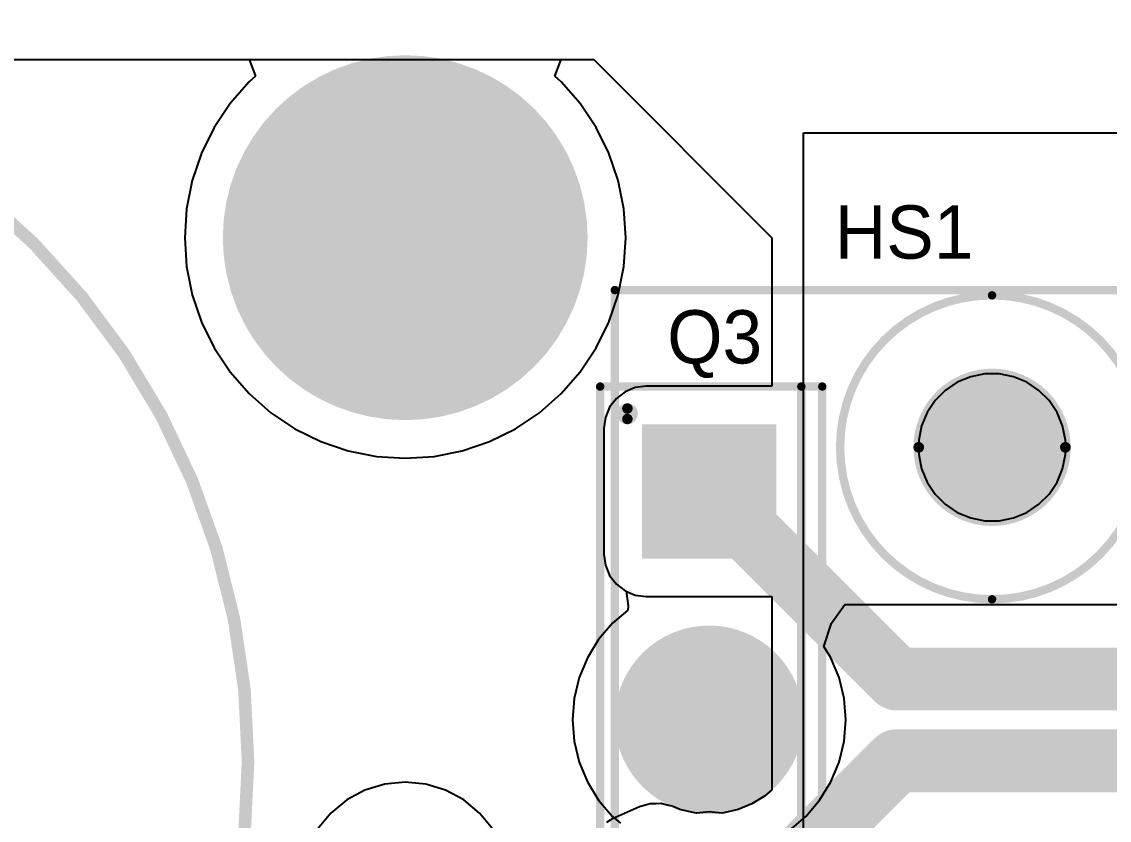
# Model space of a CAD drawing. Extents: x 87.4 to 186.9, y 112.3 to 203.8.
# Drawn here: x 123.35 to 149.3, y 183.61 to 202.65 of the extents above; entities that cross this region are included whole.
import ezdxf

# ---------------------------------------------------------------- set-up
doc = ezdxf.new("R2010")
doc.units = 0
doc.layers.get('0').update_dxf_attribs({"linetype": 'CONTINUOUS'})
for name, color, linetype in [('BOTTOMLAYER', 5, 'CONTINUOUS'), ('BOTTOMOVERLAY', 54, 'CONTINUOUS'), ('BOTTOMSOLDER', 6, 'CONTINUOUS'), ('TOPLAYER', 1, 'CONTINUOUS'), ('TOPOVERLAY', 2, 'CONTINUOUS'), ('TOPSOLDER', 216, 'CONTINUOUS')]:
    doc.layers.add(name, color=color, linetype=linetype)

# ---------------------------------------------------------------- blocks, each defined once
blk = doc.blocks.new('WCAP_AIL8_35_47_101')
at = {"layer": 'TOPOVERLAY', "const_width": 0.3}
blk.add_lwpolyline([(17.5, 0, 1), (-17.5, 0, 1)], format="xyb", close=True, dxfattribs=at)
blk = doc.blocks.new('SK_481_37_5_115')
at = {"layer": 'BOTTOMLAYER', "const_width": 1.6}
blk.add_lwpolyline([(-15.8, 4, 1), (-14.2, 4, 1)], format="xyb", close=True, dxfattribs=at)
at = {"layer": 'BOTTOMOVERLAY'}
for points, const_width in [([(-11.375, 4, 1), (-18.625, 4, 1)], 0.2), ([(-18.675, 4, 1), (-18.575, 4, 1)], 0.1), ([(-11.425, 4, 1), (-11.325, 4, 1)], 0.1)]:
    blk.add_lwpolyline(points, format="xyb", close=True, dxfattribs=dict(at, const_width=const_width))
at = {"layer": 'BOTTOMSOLDER', "const_width": 1.702}
blk.add_lwpolyline([(-15.851, 4, 1), (-14.149, 4, 1)], format="xyb", close=True, dxfattribs=at)
at = {"layer": 'TOPLAYER', "const_width": 1.6}
blk.add_lwpolyline([(-15.8, 4, 1), (-14.2, 4, 1)], format="xyb", close=True, dxfattribs=at)
at = {"layer": 'TOPOVERLAY', "const_width": 0.2}
for points in [[(-18.75, -5), (-18.75, 25)], [(18.75, -5), (-18.75, -5)]]:
    blk.add_lwpolyline(points, dxfattribs=at)
at = {"layer": 'TOPOVERLAY', "const_width": 0.1}
blk.add_lwpolyline([(-18.8, -5, 1), (-18.7, -5, 1)], format="xyb", close=True, dxfattribs=at)
blk.add_lwpolyline([(-18.8, -5, 1), (-18.7, -5, 1)], format="xyb", close=True, dxfattribs=at)
at = {"layer": 'TOPSOLDER', "const_width": 1.702}
blk.add_lwpolyline([(-15.851, 4, 1), (-14.149, 4, 1)], format="xyb", close=True, dxfattribs=at)
blk = doc.blocks.new('TO_247_120')
at = {"layer": 'BOTTOMLAYER', "const_width": 1.5}
for points in [[(-0.75, 0, 1), (0.75, 0, 1)], [(4.7, 0, 1), (6.2, 0, 1)]]:
    blk.add_lwpolyline(points, format="xyb", close=True, dxfattribs=at)
at = {"layer": 'BOTTOMLAYER'}
blk.add_solid([(-6.95, -1.5), (-3.95, -1.5), (-6.95, 1.5), (-3.95, 1.5)], dxfattribs=at)
at = {"layer": 'BOTTOMSOLDER', "const_width": 1.602}
for points in [[(-0.801, 0, 1), (0.801, 0, 1)], [(4.649, 0, 1), (6.251, 0, 1)]]:
    blk.add_lwpolyline(points, format="xyb", close=True, dxfattribs=at)
at = {"layer": 'BOTTOMSOLDER'}
blk.add_solid([(-7.052, -1.602), (-3.848, -1.602), (-7.052, 1.602), (-3.848, 1.602)], dxfattribs=at)
at = {"layer": 'TOPLAYER', "const_width": 1.5}
for points in [[(-0.75, 0, 1), (0.75, 0, 1)], [(4.7, 0, 1), (6.2, 0, 1)]]:
    blk.add_lwpolyline(points, format="xyb", close=True, dxfattribs=at)
at = {"layer": 'TOPLAYER'}
blk.add_solid([(-6.95, -1.5), (-3.95, -1.5), (-6.95, 1.5), (-3.95, 1.5)], dxfattribs=at)
at = {"layer": 'TOPOVERLAY', "const_width": 0.2}
for points in [[(-7.95, -2.6), (-7.95, 2.7)], [(7.95, 2.7), (-7.95, 2.7)], [(7.95, -2.6), (7.95, 2.7)], [(7.95, 2.2), (-7.95, 2.2)], [(7.95, -2.6), (-7.95, -2.6)]]:
    blk.add_lwpolyline(points, dxfattribs=at)
at = {"layer": 'TOPOVERLAY'}
for points, const_width in [([(-8, 2.7, 1), (-7.9, 2.7, 1)], 0.1), ([(-8, 2.7, 1), (-7.9, 2.7, 1)], 0.1), ([(7.9, 2.7, 1), (8, 2.7, 1)], 0.1), ([(7.9, 2.7, 1), (8, 2.7, 1)], 0.1), ([(-8, 2.2, 1), (-7.9, 2.2, 1)], 0.1), ([(7.9, 2.2, 1), (8, 2.2, 1)], 0.1), ([(-7.175, -1.95, 1), (-7.425, -1.95, 1)], 0.25), ([(-7.488, -1.95, 1), (-7.363, -1.95, 1)], 0.125), ([(-7.237, -1.95, 1), (-7.113, -1.95, 1)], 0.125), ([(-8, -2.6, 1), (-7.9, -2.6, 1)], 0.1), ([(-8, -2.6, 1), (-7.9, -2.6, 1)], 0.1), ([(7.9, -2.6, 1), (8, -2.6, 1)], 0.1), ([(7.9, -2.6, 1), (8, -2.6, 1)], 0.1)]:
    blk.add_lwpolyline(points, format="xyb", close=True, dxfattribs=dict(at, const_width=const_width))
at = {"layer": 'TOPSOLDER', "const_width": 1.602}
for points in [[(-0.801, 0, 1), (0.801, 0, 1)], [(4.649, 0, 1), (6.251, 0, 1)]]:
    blk.add_lwpolyline(points, format="xyb", close=True, dxfattribs=at)
at = {"layer": 'TOPSOLDER'}
blk.add_solid([(-7.052, -1.602), (-3.848, -1.602), (-7.052, 1.602), (-3.848, 1.602)], dxfattribs=at)

msp = doc.modelspace()

# ---------------------------------------------------------------- linework, layer by layer
at = {"layer": 'BOTTOMLAYER'}
for p, q in [((88.25, 201.75), (128.777, 201.75)), ((128.777, 201.75), (128.928, 201.35)), ((136.072, 201.35), (136.223, 201.75)), ((136.223, 201.75), (137, 201.75)), ((137, 201.75), (141.25, 197.5)), ((128.928, 201.35), (128.78, 201.22)), ((136.22, 201.22), (136.072, 201.35)), ((128.78, 201.22), (128.326, 200.703)), ((136.674, 200.703), (136.22, 201.22)), ((128.326, 200.703), (127.944, 200.131)), ((137.056, 200.131), (136.674, 200.703)), ((127.944, 200.131), (127.639, 199.513)), ((137.361, 199.513), (137.056, 200.131)), ((127.639, 199.513), (127.418, 198.862)), ((137.582, 198.862), (137.361, 199.513)), ((127.418, 198.862), (127.284, 198.187)), ((137.716, 198.187), (137.582, 198.862)), ((127.284, 198.187), (127.239, 197.5)), ((137.761, 197.5), (137.716, 198.187)), ((127.239, 197.5), (127.284, 196.813)), ((137.716, 196.813), (137.761, 197.5)), ((141.25, 197.5), (141.25, 193.959)), ((127.284, 196.813), (127.418, 196.138)), ((137.582, 196.138), (137.716, 196.813)), ((127.418, 196.138), (127.639, 195.487)), ((137.361, 195.487), (137.582, 196.138)), ((127.639, 195.487), (127.944, 194.869)), ((137.056, 194.869), (137.361, 195.487)), ((127.944, 194.869), (128.326, 194.297)), ((136.674, 194.297), (137.056, 194.869)), ((128.326, 194.297), (128.78, 193.78)), ((136.22, 193.78), (136.674, 194.297)), ((137.746, 193.823), (137.537, 193.663)), ((137.989, 193.924), (137.746, 193.823)), ((138.25, 193.959), (137.989, 193.924)), ((141.25, 193.959), (138.25, 193.959)), ((128.78, 193.78), (129.297, 193.326)), ((135.703, 193.326), (136.22, 193.78)), ((137.537, 193.663), (137.377, 193.454)), ((129.297, 193.326), (129.869, 192.944)), ((135.131, 192.944), (135.703, 193.326)), ((137.377, 193.454), (137.276, 193.211)), ((137.276, 193.211), (137.241, 192.95)), ((129.869, 192.944), (130.487, 192.639)), ((134.513, 192.639), (135.131, 192.944)), ((137.241, 192.95), (137.241, 189.95)), ((130.487, 192.639), (131.138, 192.418)), ((133.862, 192.418), (134.513, 192.639)), ((131.138, 192.418), (131.813, 192.284)), ((131.813, 192.284), (132.5, 192.239)), ((132.5, 192.239), (133.187, 192.284)), ((133.187, 192.284), (133.862, 192.418)), ((137.241, 189.95), (137.276, 189.689)), ((137.276, 189.689), (137.377, 189.446)), ((137.377, 189.446), (137.537, 189.237)), ((137.537, 189.237), (137.746, 189.077)), ((137.746, 189.077), (137.989, 188.976)), ((137.989, 188.976), (138.25, 188.941)), ((138.25, 188.941), (141.25, 188.941)), ((141.25, 188.941), (141.25, 184.334)), ((142.668, 188.304), (142.99, 188.75)), ((142.99, 188.75), (150.25, 188.75)), ((142.489, 187.75), (142.668, 188.304)), ((142.655, 187.48), (142.489, 187.75)), ((142.85, 187.007), (142.655, 187.48)), ((142.97, 186.51), (142.85, 187.007)), ((143.01, 186), (142.97, 186.51)), ((142.97, 185.49), (143.01, 186)), ((142.85, 184.993), (142.97, 185.49)), ((142.655, 184.52), (142.85, 184.993)), ((142.387, 184.084), (142.655, 184.52)), ((141.25, 184.334), (141.072, 184.181)), ((138.23, 183.963), (138.114, 183.932)), ((138.345, 183.997), (138.23, 183.963)), ((138.357, 183.997), (138.345, 183.997)), ((138.368, 184), (138.357, 183.997)), ((138.489, 184), (138.368, 184)), ((138.609, 184.003), (138.489, 184)), ((138.62, 184), (138.609, 184.003)), ((138.632, 184), (138.62, 184)), ((138.748, 183.969), (138.632, 184)), ((138.865, 183.94), (138.748, 183.969)), ((140.771, 183.997), (140.445, 183.862)), ((141.072, 184.181), (140.771, 183.997)), ((142.055, 183.695), (142.387, 184.084)), ((138.093, 183.923), (137.443, 183.636)), ((138.104, 183.926), (138.093, 183.923)), ((138.114, 183.932), (138.104, 183.926)), ((138.875, 183.935), (138.865, 183.94)), ((138.886, 183.932), (138.875, 183.935)), ((139.055, 183.862), (138.886, 183.932)), ((139.398, 183.779), (139.055, 183.862)), ((139.447, 183.776), (139.398, 183.779)), ((139.456, 183.778), (139.447, 183.776)), ((139.75, 183.807), (139.456, 183.778)), ((140.044, 183.778), (139.75, 183.807)), ((140.053, 183.776), (140.044, 183.778)), ((140.102, 183.779), (140.053, 183.776)), ((140.445, 183.862), (140.102, 183.779)), ((141.666, 183.363), (142.055, 183.695)), ((137.388, 183.61), (137.305, 183.552)), ((137.417, 183.62), (137.388, 183.61)), ((137.443, 183.636), (137.417, 183.62))]:
    msp.add_line(p, q, dxfattribs=at)
for points, const_width in [([(130.375, 197.5, 1), (134.625, 197.5, 1)], 4.25), ([(132.25, 201, 1), (132.75, 201, 1)], 0.5), ([(130.5, 200.531, 1), (131, 200.531, 1)], 0.5), ([(134, 200.531, 1), (134.5, 200.531, 1)], 0.5), ([(129.219, 199.25, 1), (129.719, 199.25, 1)], 0.5), ([(135.281, 199.25, 1), (135.781, 199.25, 1)], 0.5), ([(128.75, 197.5, 1), (129.25, 197.5, 1)], 0.5), ([(135.75, 197.5, 1), (136.25, 197.5, 1)], 0.5), ([(129.219, 195.75, 1), (129.719, 195.75, 1)], 0.5), ([(135.281, 195.75, 1), (135.781, 195.75, 1)], 0.5), ([(130.5, 194.469, 1), (131, 194.469, 1)], 0.5), ([(134, 194.469, 1), (134.5, 194.469, 1)], 0.5), ([(132.25, 194, 1), (132.75, 194, 1)], 0.5), ([(141.5, 186, 1), (138, 186, 1)], 1), ([(139.5, 187.75, 1), (140, 187.75, 1)], 0.5), ([(138.263, 187.237, 1), (138.763, 187.237, 1)], 0.5), ([(140.737, 187.237, 1), (141.237, 187.237, 1)], 0.5), ([(137.75, 186, 1), (138.25, 186, 1)], 0.5), ([(137.75, 186, 1), (138.25, 186, 1)], 0.5), ([(141.25, 186, 1), (141.75, 186, 1)], 0.5), ([(141.25, 186, 1), (141.75, 186, 1)], 0.5), ([(138.263, 184.763, 1), (138.763, 184.763, 1)], 0.5), ([(140.737, 184.763, 1), (141.237, 184.763, 1)], 0.5), ([(139.5, 184.25, 1), (140, 184.25, 1)], 0.5)]:
    msp.add_lwpolyline(points, format="xyb", close=True, dxfattribs=dict(at, const_width=const_width))
at = {"layer": 'BOTTOMSOLDER'}
for points, const_width in [([(130.324, 197.5, 1), (134.676, 197.5, 1)], 4.352), ([(132.199, 201, 1), (132.801, 201, 1)], 0.602), ([(130.449, 200.531, 1), (131.051, 200.531, 1)], 0.602), ([(133.949, 200.531, 1), (134.551, 200.531, 1)], 0.602), ([(129.168, 199.25, 1), (129.77, 199.25, 1)], 0.602), ([(135.23, 199.25, 1), (135.832, 199.25, 1)], 0.602), ([(128.699, 197.5, 1), (129.301, 197.5, 1)], 0.602), ([(135.699, 197.5, 1), (136.301, 197.5, 1)], 0.602), ([(129.168, 195.75, 1), (129.77, 195.75, 1)], 0.602), ([(135.23, 195.75, 1), (135.832, 195.75, 1)], 0.602), ([(130.449, 194.469, 1), (131.051, 194.469, 1)], 0.602), ([(133.949, 194.469, 1), (134.551, 194.469, 1)], 0.602), ([(132.199, 194, 1), (132.801, 194, 1)], 0.602)]:
    msp.add_lwpolyline(points, format="xyb", close=True, dxfattribs=dict(at, const_width=const_width))
at = {"layer": 'TOPLAYER'}
for p, q in [((96.223, 201.75), (137, 201.75)), ((137, 201.75), (141.25, 197.5)), ((141.25, 197.5), (141.25, 193.959)), ((137.746, 193.823), (137.537, 193.663)), ((137.989, 193.924), (137.746, 193.823)), ((138.25, 193.959), (137.989, 193.924)), ((141.25, 193.959), (138.25, 193.959)), ((137.537, 193.663), (137.377, 193.454)), ((137.377, 193.454), (137.276, 193.211)), ((137.276, 193.211), (137.241, 192.95)), ((137.241, 192.95), (137.241, 189.95)), ((137.241, 189.95), (137.276, 189.689)), ((137.276, 189.689), (137.377, 189.446)), ((137.377, 189.446), (137.537, 189.237)), ((137.537, 189.237), (137.746, 189.077)), ((137.746, 189.077), (137.769, 189.067)), ((137.769, 189.067), (137.821, 188.723)), ((137.81, 188.617), (137.445, 188.305)), ((137.821, 188.723), (137.81, 188.617)), ((137.445, 188.305), (137.113, 187.916)), ((137.113, 187.916), (136.845, 187.48)), ((136.845, 187.48), (136.65, 187.007)), ((136.65, 187.007), (136.53, 186.51)), ((136.53, 186.51), (136.49, 186)), ((136.49, 186), (136.53, 185.49)), ((136.53, 185.49), (136.65, 184.993)), ((136.65, 184.993), (136.845, 184.52)), ((132.01, 184.464), (131.539, 184.321)), ((132.5, 184.512), (132.01, 184.464)), ((132.99, 184.464), (132.5, 184.512)), ((133.461, 184.321), (132.99, 184.464)), ((136.845, 184.52), (137.113, 184.084)), ((131.539, 184.321), (131.104, 184.089)), ((133.896, 184.089), (133.461, 184.321)), ((131.104, 184.089), (130.724, 183.776)), ((134.276, 183.776), (133.896, 184.089)), ((137.113, 184.084), (137.445, 183.695)), ((130.724, 183.776), (130.411, 183.396)), ((134.589, 183.396), (134.276, 183.776)), ((137.445, 183.695), (137.633, 183.534))]:
    msp.add_line(p, q, dxfattribs=at)
for points, const_width in [([(130.375, 197.5, 1), (134.625, 197.5, 1)], 4.25), ([(132.25, 201, 1), (132.75, 201, 1)], 0.5), ([(130.5, 200.531, 1), (131, 200.531, 1)], 0.5), ([(134, 200.531, 1), (134.5, 200.531, 1)], 0.5), ([(129.219, 199.25, 1), (129.719, 199.25, 1)], 0.5), ([(135.281, 199.25, 1), (135.781, 199.25, 1)], 0.5), ([(128.75, 197.5, 1), (129.25, 197.5, 1)], 0.5), ([(135.75, 197.5, 1), (136.25, 197.5, 1)], 0.5), ([(129.219, 195.75, 1), (129.719, 195.75, 1)], 0.5), ([(135.281, 195.75, 1), (135.781, 195.75, 1)], 0.5), ([(130.5, 194.469, 1), (131, 194.469, 1)], 0.5), ([(134, 194.469, 1), (134.5, 194.469, 1)], 0.5), ([(132.25, 194, 1), (132.75, 194, 1)], 0.5), ([(139.375, 191.45, 1), (140.125, 191.45, 1)], 0.75), ([(141.5, 186, 1), (138, 186, 1)], 1), ([(139.5, 187.75, 1), (140, 187.75, 1)], 0.5), ([(138.263, 187.237, 1), (138.763, 187.237, 1)], 0.5), ([(140.737, 187.237, 1), (141.237, 187.237, 1)], 0.5), ([(140.737, 187.237, 1), (141.237, 187.237, 1)], 0.5), ([(143.85, 186.975, 1), (144.6, 186.975, 1)], 0.75), ([(143.85, 186.975, 1), (144.6, 186.975, 1)], 0.75), ([(137.75, 186, 1), (138.25, 186, 1)], 0.5), ([(137.75, 186, 1), (138.25, 186, 1)], 0.5), ([(141.25, 186, 1), (141.75, 186, 1)], 0.5), ([(141.25, 186, 1), (141.75, 186, 1)], 0.5), ([(143.85, 185.025, 1), (144.6, 185.025, 1)], 0.75), ([(143.85, 185.025, 1), (144.6, 185.025, 1)], 0.75), ([(138.263, 184.763, 1), (138.763, 184.763, 1)], 0.5), ([(140.737, 184.763, 1), (141.237, 184.763, 1)], 0.5), ([(140.737, 184.763, 1), (141.237, 184.763, 1)], 0.5), ([(139.5, 184.25, 1), (140, 184.25, 1)], 0.5)]:
    msp.add_lwpolyline(points, format="xyb", close=True, dxfattribs=dict(at, const_width=const_width))
at = {"layer": 'TOPLAYER', "const_width": 1.5}
for points in [[(139.75, 191.45), (144.225, 186.975)], [(144.225, 186.975), (152.725, 186.975)], [(139.75, 180.55), (144.225, 185.025)], [(144.225, 185.025), (150.225, 185.025)]]:
    msp.add_lwpolyline(points, dxfattribs=at)
at = {"layer": 'TOPLAYER', "const_width": 1}
msp.add_lwpolyline([(140.987, 184.763, -2.414214), (140.987, 187.237)], format="xyb", dxfattribs=at)
at = {"layer": 'TOPOVERLAY'}
for p, q in [((142, 115), (142, 200)), ((142, 200), (151, 200)), ((145.99, 194.183), (145.671, 194.051)), ((145.99, 194.183), (145.671, 194.051)), ((146.328, 194.25), (145.99, 194.183)), ((146.328, 194.25), (145.99, 194.183)), ((146.5, 194.25), (146.328, 194.25)), ((146.672, 194.25), (146.328, 194.25)), ((146.672, 194.25), (146.5, 194.25)), ((147.01, 194.183), (146.672, 194.25)), ((147.01, 194.183), (146.672, 194.25)), ((147.329, 194.051), (147.01, 194.183)), ((147.329, 194.051), (147.01, 194.183)), ((145.384, 193.859), (145.141, 193.616)), ((145.384, 193.859), (145.141, 193.616)), ((145.671, 194.051), (145.384, 193.859)), ((145.671, 194.051), (145.384, 193.859)), ((147.616, 193.859), (147.329, 194.051)), ((147.616, 193.859), (147.329, 194.051)), ((147.859, 193.616), (147.616, 193.859)), ((147.859, 193.616), (147.616, 193.859)), ((145.141, 193.616), (144.949, 193.329)), ((145.141, 193.616), (144.949, 193.329)), ((148.051, 193.329), (147.859, 193.616)), ((148.051, 193.329), (147.859, 193.616)), ((144.949, 193.329), (144.817, 193.01)), ((144.949, 193.329), (144.817, 193.01)), ((148.183, 193.01), (148.051, 193.329)), ((148.183, 193.01), (148.051, 193.329)), ((144.817, 193.01), (144.75, 192.672)), ((144.817, 193.01), (144.75, 192.672)), ((148.25, 192.672), (148.183, 193.01)), ((148.25, 192.672), (148.183, 193.01)), ((144.75, 192.672), (144.75, 192.5)), ((144.75, 192.672), (144.75, 192.5)), ((148.25, 192.5), (148.25, 192.672)), ((148.25, 192.5), (148.25, 192.672)), ((144.75, 192.5), (144.75, 192.5)), ((144.75, 192.5), (144.75, 192.328)), ((144.75, 192.5), (144.75, 192.328)), ((144.75, 192.328), (144.817, 191.99)), ((144.75, 192.328), (144.817, 191.99)), ((148.183, 191.99), (148.25, 192.328)), ((148.183, 191.99), (148.25, 192.328)), ((148.25, 192.328), (148.25, 192.5)), ((148.25, 192.328), (148.25, 192.5)), ((144.817, 191.99), (144.949, 191.671)), ((144.817, 191.99), (144.949, 191.671)), ((148.051, 191.671), (148.183, 191.99)), ((148.051, 191.671), (148.183, 191.99)), ((144.949, 191.671), (145.141, 191.384)), ((144.949, 191.671), (145.141, 191.384)), ((147.859, 191.384), (148.051, 191.671)), ((147.859, 191.384), (148.051, 191.671)), ((145.141, 191.384), (145.384, 191.141)), ((145.141, 191.384), (145.384, 191.141)), ((147.616, 191.141), (147.859, 191.384)), ((147.616, 191.141), (147.859, 191.384)), ((145.384, 191.141), (145.671, 190.949)), ((145.384, 191.141), (145.671, 190.949)), ((145.671, 190.949), (145.99, 190.817)), ((145.671, 190.949), (145.99, 190.817)), ((147.01, 190.817), (147.329, 190.949)), ((147.01, 190.817), (147.329, 190.949)), ((147.329, 190.949), (147.616, 191.141)), ((147.329, 190.949), (147.616, 191.141)), ((145.99, 190.817), (146.328, 190.75)), ((145.99, 190.817), (146.328, 190.75)), ((146.328, 190.75), (146.5, 190.75)), ((146.328, 190.75), (146.672, 190.75)), ((146.5, 190.75), (146.672, 190.75)), ((146.672, 190.75), (147.01, 190.817)), ((146.672, 190.75), (147.01, 190.817))]:
    msp.add_line(p, q, dxfattribs=at)
for points, const_width in [([(148.25, 192.5, 1), (144.75, 192.5, 1)], 0.254), ([(144.687, 192.5, 1), (144.814, 192.5, 1)], 0.127), ([(148.186, 192.5, 1), (148.313, 192.5, 1)], 0.127)]:
    msp.add_lwpolyline(points, format="xyb", close=True, dxfattribs=dict(at, const_width=const_width))
at = {"layer": 'TOPSOLDER'}
for points, const_width in [([(130.324, 197.5, 1), (134.676, 197.5, 1)], 4.352), ([(132.199, 201, 1), (132.801, 201, 1)], 0.602), ([(130.449, 200.531, 1), (131.051, 200.531, 1)], 0.602), ([(133.949, 200.531, 1), (134.551, 200.531, 1)], 0.602), ([(129.168, 199.25, 1), (129.77, 199.25, 1)], 0.602), ([(135.23, 199.25, 1), (135.832, 199.25, 1)], 0.602), ([(128.699, 197.5, 1), (129.301, 197.5, 1)], 0.602), ([(135.699, 197.5, 1), (136.301, 197.5, 1)], 0.602), ([(129.168, 195.75, 1), (129.77, 195.75, 1)], 0.602), ([(135.23, 195.75, 1), (135.832, 195.75, 1)], 0.602), ([(130.449, 194.469, 1), (131.051, 194.469, 1)], 0.602), ([(133.949, 194.469, 1), (134.551, 194.469, 1)], 0.602), ([(132.199, 194, 1), (132.801, 194, 1)], 0.602)]:
    msp.add_lwpolyline(points, format="xyb", close=True, dxfattribs=dict(at, const_width=const_width))

# ---------------------------------------------------------------- block references
for name, p, rotation in [('WCAP_AIL8_35_47_101', (111.25, 185), 90), ('SK_481_37_5_115', (142.5, 177.5), 270), ('TO_247_120', (139.75, 186), 270)]:
    msp.add_blockref(name, p, dxfattribs=dict(rotation=rotation))

# ---------------------------------------------------------------- texts
at = {"layer": 'TOPOVERLAY'}
for s, p in [('HS1', (142.75, 197)), ('Q3', (138.75, 194.5))]:
    msp.add_text(s, height=1.27, dxfattribs=at).set_placement(p)

doc.saveas('drawing.dxf')
